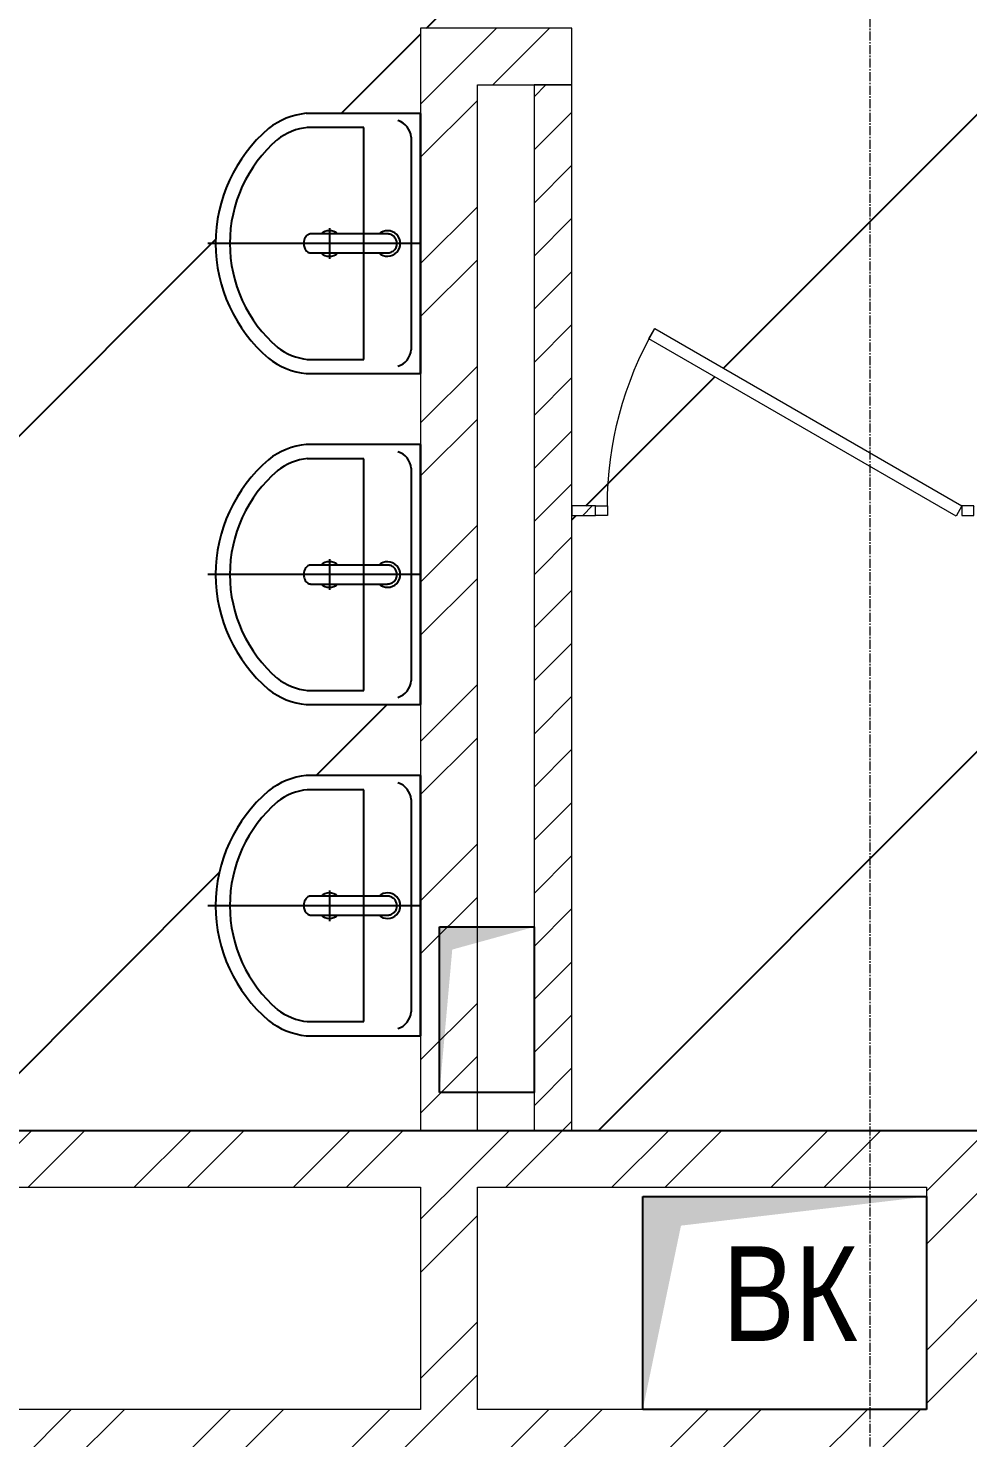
# Model space of a CAD drawing. Header units: millimetres. Extents: x 538266 to 1167394, y 114608 to 637157.
# Drawn here: x 845458 to 847445, y 177883 to 180863 of the extents above; entities that cross this region are included whole.
import ezdxf
from ezdxf.enums import TextEntityAlignment as Align

# ---------------------------------------------------------------- set-up
doc = ezdxf.new("R2010")
doc.units = ezdxf.units.MM
doc.linetypes.add('CENTER2', pattern=[28.575, 19.05, -3.175, 3.175, -3.175])
doc.layers.get('Defpoints').update_dxf_attribs({"color": 140})
for name, color, linetype, lineweight in [('АР_Стены ГКЛ', 1, 'Continuous', 15), ('АР_Стены кирпич', 32, 'Continuous', 20), ('АР_Стены ПЕНОблок', 52, 'Continuous', 20), ('АР_Штриховка', 8, 'Continuous', 0), ('ВК_Шахты', 5, 'Continuous', 9), ('Двери кабины', 252, 'Continuous', 0)]:
    doc.layers.add(name, color=color, linetype=linetype, lineweight=lineweight)
doc.layers.add('РД_Оси_100', color=7, linetype='Continuous', lineweight=0, true_color=0x525252)
doc.layers.add('ФВ-5', color=7, linetype='Continuous')
doc.styles.add('style1', font='ARIALN.TTF')
pattern_1 = [(45, (602274.53, 0), (-168.3798, 168.3798), []), (45, (602386.78, 0), (-168.3798, 168.3798), [])]

# ---------------------------------------------------------------- blocks, each defined once
blk = doc.blocks.new('2_этаж')
at = {"layer": 'АР_Штриховка', "linetype": 'Continuous', "lineweight": 0, "true_color": 0x000000}
h = blk.add_hatch(dxfattribs=at)
h.set_pattern_fill('ANSI32', color=18, scale=25, style=0)
h.set_pattern_definition([(45, (602274.53, 0), (-168.3798, 168.3798), []), (45, (602386.78, 0), (-168.3798, 168.3798), [])])
h.paths.add_polyline_path([(689923.6, 177943.2), (690003.6, 177913.2), (690043.6, 177943.2), (690043.6, 178413.2), (689983.6, 178473.2), (689923.6, 178413.2)], flags=0)
h.paths.add_polyline_path([(689923.6, 178533.2), (689983.6, 178473.2), (690043.6, 178533.2), (690043.6, 180743.2), (689923.6, 180863.2)], flags=0)
h = blk.add_hatch(dxfattribs=at)
h.set_pattern_fill('ANSI32', color=18, scale=25, style=0)
h.set_pattern_definition(pattern_1)
h.paths.add_polyline_path([(689923.6, 180863.2), (690043.6, 180743.2), (690243.6, 180743.2), (690243.6, 180863.2)], flags=0)
at = {"layer": 'АР_Штриховка', "linetype": 'Continuous', "lineweight": 0, "ltscale": 0.5, "true_color": 0x000000}
h = blk.add_hatch(dxfattribs=at)
h.set_pattern_fill('ANSI31', color=18, scale=25, style=0)
h.set_pattern_definition([(45, (602274.53, -3e-11), (-56.1266, 56.1266), [])])
h.paths.add_polyline_path([(690163.6, 178533.2), (690243.6, 178533.2), (690243.6, 179833.2), (690163.6, 179833.2)], flags=0)
h.paths.add_polyline_path([(690163.6, 179833.2), (690243.6, 179833.2), (690243.6, 180743.2), (690163.6, 180743.2)], flags=0)
at = {"layer": 'АР_Штриховка', "linetype": 'Continuous', "lineweight": 0, "true_color": 0x000000}
h = blk.add_hatch(dxfattribs=at)
h.set_pattern_fill('ANSI31', color=18, scale=15, angle=-360, style=0)
h.set_pattern_definition([(45, (602274.53, -3e-11), (-33.67596, 33.67596), [])])
h.paths.add_polyline_path([(690293.6, 179833.2), (690293.6, 179853.2), (690243.6, 179853.2), (690243.6, 179833.2)], flags=0)
h.paths.add_polyline_path([(691093.6, 179853.2), (691093.6, 179833.2), (691113.6, 179833.2), (691126.9, 179838.2), (691133.6, 179853.2)], flags=0)
h.paths.add_polyline_path([(691133.6, 179853.2), (691126.9, 179838.2), (691133.6, 179833.2), (691183.6, 179833.2), (691183.6, 179853.2)], flags=0)
h.paths.add_polyline_path([(691983.6, 179853.2), (692003.6, 179833.2), (692053.6, 179833.2), (692053.6, 179853.2)], flags=0)
h.paths.add_polyline_path([(692853.6, 179853.2), (692853.6, 179833.2), (692879.5, 179833.2), (692879.5, 179853.2)], flags=0)
h = blk.add_hatch(dxfattribs=at)
h.set_pattern_fill('ANSI32', color=18, scale=25, style=0)
h.set_pattern_definition(pattern_1)
h.paths.add_polyline_path([(688363.6, 178533.2), (688333.6, 178453.2), (688363.6, 178413.2), (689923.6, 178413.2), (689983.6, 178473.2), (689923.6, 178533.2)], flags=0)
h.paths.add_polyline_path([(690043.6, 178533.2), (689983.6, 178473.2), (690043.6, 178413.2), (690993.5, 178413.2), (691073.5, 178443.2), (691113.5, 178533.2)], flags=0)
h.paths.add_polyline_path([(691113.5, 178533.2), (691073.5, 178443.2), (691113.5, 178413.2), (692873.6, 178413.2), (692873.6, 178533.2)], flags=0)
h = blk.add_hatch(dxfattribs=at)
h.set_pattern_fill('ANSI32', color=18, scale=25, style=0)
h.set_pattern_definition([(45, (602274.53, -3e-11), (-168.3798, 168.3798), []), (45, (602386.78, -3e-11), (-168.3798, 168.3798), [])])
h.paths.add_polyline_path([(690993.5, 177943.2), (691073.5, 177913.2), (691113.5, 177943.2), (691113.5, 178413.2), (691073.5, 178443.2), (690993.5, 178413.2)], flags=0)
h = blk.add_hatch(dxfattribs=at)
h.set_pattern_fill('ANSI32', color=18, scale=25, angle=360, style=0)
h.set_pattern_definition([(45, (602274.53, 0), (-168.3798, 168.3798), []), (45, (602386.78, 0), (-168.3798, 168.3798), [])])
h.paths.add_polyline_path([(692873.6, 177823.2), (692873.6, 177943.2), (691113.5, 177943.2), (691073.5, 177913.2), (691113.5, 177823.2)], flags=0)
h.paths.add_polyline_path([(691113.5, 177823.2), (691073.5, 177913.2), (690993.5, 177943.2), (690043.6, 177943.2), (690003.6, 177913.2), (690043.6, 177823.2)], flags=0)
h.paths.add_polyline_path([(690043.6, 177823.2), (690003.6, 177913.2), (689923.6, 177943.2), (689093.6, 177943.2), (689053.6, 177853.2), (689093.6, 177823.2)], flags=0)
h.paths.add_polyline_path([(688973.6, 177823.2), (689053.6, 177853.2), (689093.6, 177943.2), (688363.6, 177943.2), (688283.6, 177913.2), (688243.6, 177823.2)], flags=0)
h.paths.add_polyline_path([(688243.6, 177823.2), (688283.6, 177913.2), (688243.6, 177943.2), (687643.6, 177943.2), (687563.6, 177913.2), (687523.6, 177823.2)], flags=0)
h.paths.add_polyline_path([(687523.6, 177823.2), (687563.6, 177913.2), (687523.6, 177943.2), (685273.6, 177943.2), (685273.6, 177823.2)], flags=0)
at = {"color": 18, "true_color": 0x000000}
for p, q in [((689923.6, 180683.2), (689681.8, 180683.2)), ((689923.6, 180683.2), (689681.8, 180683.2)), ((689923.6, 180683.2), (689923.6, 180133.2)), ((689923.6, 180133.2), (689923.6, 180683.2)), ((689923.6, 180683.2), (689923.6, 180133.2)), ((689923.6, 180133.2), (689923.6, 180683.2)), ((689803.6, 180653.2), (689683.4, 180653.2)), ((689803.6, 180653.2), (689683.4, 180653.2)), ((689803.6, 180163.2), (689803.6, 180653.2)), ((689803.6, 180163.2), (689803.6, 180653.2)), ((689903.6, 180632.9), (689903.6, 180183.6)), ((689903.6, 180632.9), (689903.6, 180183.6)), ((689683.4, 180163.2), (689803.6, 180163.2)), ((689683.4, 180163.2), (689803.6, 180163.2)), ((689681.8, 180133.2), (689923.6, 180133.2)), ((689681.8, 180133.2), (689923.6, 180133.2)), ((689923.6, 179983.2), (689681.8, 179983.2)), ((689923.6, 179983.2), (689681.8, 179983.2)), ((689923.6, 179983.2), (689923.6, 179433.2)), ((689923.6, 179433.2), (689923.6, 179983.2)), ((689923.6, 179983.2), (689923.6, 179433.2)), ((689923.6, 179433.2), (689923.6, 179983.2)), ((689803.6, 179953.2), (689683.4, 179953.2)), ((689803.6, 179953.2), (689683.4, 179953.2)), ((689803.6, 179463.2), (689803.6, 179953.2)), ((689803.6, 179463.2), (689803.6, 179953.2)), ((689903.6, 179932.9), (689903.6, 179483.6)), ((689903.6, 179932.9), (689903.6, 179483.6)), ((689683.4, 179463.2), (689803.6, 179463.2)), ((689683.4, 179463.2), (689803.6, 179463.2)), ((689681.8, 179433.2), (689923.6, 179433.2)), ((689681.8, 179433.2), (689923.6, 179433.2)), ((689923.6, 179283.2), (689681.8, 179283.2)), ((689923.6, 179283.2), (689681.8, 179283.2)), ((689923.6, 179283.2), (689923.6, 178733.2)), ((689923.6, 178733.2), (689923.6, 179283.2)), ((689923.6, 179283.2), (689923.6, 178733.2)), ((689923.6, 178733.2), (689923.6, 179283.2)), ((689803.6, 179253.2), (689683.4, 179253.2)), ((689803.6, 179253.2), (689683.4, 179253.2)), ((689803.6, 178763.2), (689803.6, 179253.2)), ((689803.6, 178763.2), (689803.6, 179253.2)), ((689903.6, 179232.9), (689903.6, 178783.6)), ((689903.6, 179232.9), (689903.6, 178783.6)), ((689683.4, 178763.2), (689803.6, 178763.2)), ((689683.4, 178763.2), (689803.6, 178763.2)), ((689681.8, 178733.2), (689923.6, 178733.2)), ((689681.8, 178733.2), (689923.6, 178733.2))]:
    blk.add_line(p, q, dxfattribs=at)
at = {"color": 18, "linetype": 'Continuous', "true_color": 0x000000}
for p, q in [((689963.6, 178613.2), (689963.6, 178963.2)), ((689963.6, 178963.2), (690163.6, 178963.2)), ((689963.6, 178613.2), (689963.6, 178963.2)), ((689963.6, 178963.2), (690163.6, 178963.2)), ((690163.6, 178963.2), (690163.6, 178613.2)), ((690163.6, 178963.2), (690163.6, 178613.2)), ((690163.6, 178613.2), (689963.6, 178613.2)), ((690163.6, 178613.2), (689963.6, 178613.2)), ((690393.5, 177943.2), (690393.5, 178393.2)), ((690393.5, 178393.2), (690993.5, 178393.2)), ((690393.5, 177943.2), (690393.5, 178393.2)), ((690393.5, 178393.2), (690993.5, 178393.2)), ((690993.5, 178393.2), (690993.5, 177943.2)), ((690993.5, 178393.2), (690993.5, 177943.2)), ((690993.5, 177943.2), (690393.5, 177943.2)), ((690993.5, 177943.2), (690393.5, 177943.2))]:
    blk.add_line(p, q, dxfattribs=at)
at = {"color": 18, "true_color": 0x000000}
for centre, radius, start, end in [((689696.9, 180530.4), 153.6, 95.6219, 128.2668), ((689696.9, 180530.4), 153.6, 95.6219, 128.2668), ((689809.8, 180408.2), 319.7, 130.5997, 229.4003), ((689809.8, 180408.2), 319.7, 130.5997, 229.4003), ((689696.9, 180530.4), 123.6, 95.6219, 128.2668), ((689696.9, 180530.4), 123.6, 95.6219, 128.2668), ((689864, 180629.9), 39.7, 4.3521, 73.119), ((689864, 180629.9), 39.7, 4.3521, 73.119), ((689809.8, 180408.2), 289.7, 130.7241, 229.2759), ((689809.8, 180408.2), 289.7, 130.7241, 229.2759), ((689730.6, 180408.2), 27, 47.7946, 132.2054), ((689730.6, 180408.2), 27, 47.7946, 132.2054), ((689853.6, 180408.2), 27, 227.7946, 132.2054), ((689853.6, 180408.2), 27, 227.7946, 132.2054), ((689730.6, 180408.2), 27, 227.7946, 312.2054), ((689730.6, 180408.2), 27, 227.7946, 312.2054), ((689696.9, 180286.1), 123.6, 231.7332, 264.3781), ((689696.9, 180286.1), 123.6, 231.7332, 264.3781), ((689864, 180186.6), 39.7, 286.881, 355.6479), ((689864, 180186.6), 39.7, 286.881, 355.6479), ((689696.9, 180286.1), 153.6, 231.7332, 264.3781), ((689696.9, 180286.1), 153.6, 231.7332, 264.3781), ((689696.9, 179830.4), 153.6, 95.6219, 128.2668), ((689696.9, 179830.4), 153.6, 95.6219, 128.2668), ((689864, 179929.9), 39.7, 4.3521, 73.119), ((689864, 179929.9), 39.7, 4.3521, 73.119), ((689809.8, 179708.2), 319.7, 130.5997, 229.4003), ((689809.8, 179708.2), 319.7, 130.5997, 229.4003), ((689696.9, 179830.4), 123.6, 95.6219, 128.2668), ((689696.9, 179830.4), 123.6, 95.6219, 128.2668), ((689809.8, 179708.2), 289.7, 130.7241, 229.2759), ((689809.8, 179708.2), 289.7, 130.7241, 229.2759), ((689730.6, 179708.2), 27, 47.7946, 132.2054), ((689730.6, 179708.2), 27, 47.7946, 132.2054), ((689853.6, 179708.2), 27, 227.7946, 132.2054), ((689853.6, 179708.2), 27, 227.7946, 132.2054), ((689730.6, 179708.2), 27, 227.7946, 312.2054), ((689730.6, 179708.2), 27, 227.7946, 312.2054), ((689696.9, 179586.1), 123.6, 231.7332, 264.3781), ((689696.9, 179586.1), 123.6, 231.7332, 264.3781), ((689696.9, 179586.1), 153.6, 231.7332, 264.3781), ((689696.9, 179586.1), 153.6, 231.7332, 264.3781), ((689864, 179486.6), 39.7, 286.881, 355.6479), ((689864, 179486.6), 39.7, 286.881, 355.6479), ((689696.9, 179130.4), 153.6, 95.6219, 128.2668), ((689696.9, 179130.4), 153.6, 95.6219, 128.2668), ((689809.8, 179008.2), 319.7, 130.5997, 229.4003), ((689809.8, 179008.2), 319.7, 130.5997, 229.4003), ((689696.9, 179130.4), 123.6, 95.6219, 128.2668), ((689696.9, 179130.4), 123.6, 95.6219, 128.2668), ((689864, 179229.9), 39.7, 4.3521, 73.119), ((689864, 179229.9), 39.7, 4.3521, 73.119), ((689809.8, 179008.2), 289.7, 130.7241, 229.2759), ((689809.8, 179008.2), 289.7, 130.7241, 229.2759), ((689730.6, 179008.2), 27, 47.7946, 132.2054), ((689730.6, 179008.2), 27, 47.7946, 132.2054), ((689853.6, 179008.2), 27, 227.7946, 132.2054), ((689853.6, 179008.2), 27, 227.7946, 132.2054), ((689730.6, 179008.2), 27, 227.7946, 312.2054), ((689730.6, 179008.2), 27, 227.7946, 312.2054), ((689696.9, 178886.1), 123.6, 231.7332, 264.3781), ((689696.9, 178886.1), 123.6, 231.7332, 264.3781), ((689864, 178786.6), 39.7, 286.881, 355.6479), ((689864, 178786.6), 39.7, 286.881, 355.6479), ((689696.9, 178886.1), 153.6, 231.7332, 264.3781), ((689696.9, 178886.1), 153.6, 231.7332, 264.3781)]:
    blk.add_arc(centre, radius, start, end, dxfattribs=at)
for points in [[(689691.3, 180388.2), (689690.5, 180388.2), (689689.6, 180388.3), (689688, 180388.7), (689687.1, 180389), (689685.5, 180389.7), (689684.8, 180390.1), (689682.9, 180391.5), (689681.8, 180392.5), (689680, 180394.8), (689679.2, 180396.1), (689677.9, 180398.8), (689677.4, 180400.2), (689676.7, 180403.1), (689676.5, 180404.5), (689676.3, 180406.7), (689676.3, 180407.4), (689676.3, 180408.9), (689676.3, 180409.6), (689676.4, 180411), (689676.5, 180411.7), (689676.9, 180414.2), (689677.3, 180415.9), (689678.6, 180419.3), (689679.5, 180420.9), (689681.4, 180423.5), (689682.4, 180424.6), (689684.6, 180426.3), (689685.9, 180427), (689688.2, 180427.9), (689689.2, 180428.1), (689690.4, 180428.2), (689690.6, 180428.2), (689690.8, 180428.2), (689690.8, 180428.2), (689691, 180428.2), (689691.1, 180428.2), (689691.2, 180428.2), (689691.2, 180428.2), (689691.3, 180428.2), (689691.3, 180428.2), (689691.3, 180428.2), (689691.4, 180428.2), (689691.4, 180428.2), (689691.5, 180428.2), (689691.6, 180428.2), (689691.7, 180428.2), (689691.9, 180428.2), (689692.1, 180428.2), (689692.6, 180428.2), (689693, 180428.2), (689694.1, 180428.2), (689694.8, 180428.2), (689696.9, 180428.2), (689698.4, 180428.2), (689702.7, 180428.2), (689705.7, 180428.2), (689714.8, 180428.2), (689721.2, 180428.2), (689740.9, 180428.2), (689755.1, 180428.2), (689773.3, 180428.2), (689776.5, 180428.2), (689786.3, 180428.2), (689792.9, 180428.2), (689813.4, 180428.2), (689827.7, 180428.2), (689845.8, 180428.2), (689848.8, 180428.2), (689852.1, 180428.2), (689852.3, 180428.2), (689852.7, 180428.2), (689852.8, 180428.2), (689853, 180428.2), (689853.1, 180428.2), (689853.3, 180428.2), (689853.4, 180428.2), (689853.5, 180428.2), (689853.5, 180428.2), (689853.5, 180428.2), (689853.6, 180428.2), (689853.6, 180428.2), (689853.6, 180428.2), (689853.6, 180428.2), (689853.6, 180428.2), (689853.6, 180428.2), (689853.6, 180428.2), (689853.7, 180428.2), (689853.7, 180428.2), (689853.8, 180428.2), (689853.9, 180428.2), (689854.1, 180428.2), (689854.2, 180428.2), (689854.7, 180428.2), (689854.9, 180428.2), (689855.8, 180428.1), (689856.3, 180428.1), (689858.1, 180427.8), (689859.2, 180427.5), (689861.5, 180426.6), (689862.6, 180426.1), (689864.8, 180424.8), (689865.9, 180424.1), (689867.8, 180422.4), (689868.6, 180421.4), (689870.2, 180419.4), (689870.9, 180418.4), (689872, 180416.1), (689872.4, 180415), (689873.1, 180412.7), (689873.3, 180411.5), (689873.5, 180409.8), (689873.6, 180409.2), (689873.6, 180408.2), (689873.6, 180407.8), (689873.5, 180407.1), (689873.5, 180406.7), (689873.4, 180405.6), (689873.3, 180404.8), (689872.8, 180402.5), (689872.3, 180401.1), (689870.9, 180398.2), (689870.1, 180396.8), (689868, 180394.3), (689866.8, 180393.2), (689864.2, 180391.2), (689862.8, 180390.4), (689859.9, 180389.2), (689858.4, 180388.8), (689856.7, 180388.5), (689856.5, 180388.5), (689855.7, 180388.4), (689855.3, 180388.3), (689854.7, 180388.3), (689854.6, 180388.3), (689854.2, 180388.3), (689854, 180388.3), (689853.7, 180388.2), (689853.6, 180388.2), (689853.6, 180388.2), (689853.6, 180388.2), (689853.5, 180388.2), (689853.5, 180388.2), (689853.5, 180388.2), (689853.5, 180388.2), (689853.4, 180388.2), (689853.4, 180388.2), (689853.3, 180388.2), (689853.2, 180388.2), (689852.9, 180388.2), (689852.7, 180388.2), (689852.2, 180388.2), (689851.9, 180388.2), (689850.9, 180388.2), (689850.2, 180388.2), (689848.2, 180388.2), (689846.8, 180388.2), (689842.8, 180388.2), (689840.2, 180388.2), (689832.3, 180388.2), (689827.1, 180388.2), (689811.9, 180388.2), (689802.1, 180388.2), (689773.6, 180388.2), (689756, 180388.2), (689722, 180388.2), (689705.8, 180388.2), (689691.3, 180388.2)], [(689691.3, 180388.2), (689690.5, 180388.2), (689689.6, 180388.3), (689688, 180388.7), (689687.1, 180389), (689685.5, 180389.7), (689684.8, 180390.1), (689682.9, 180391.5), (689681.8, 180392.5), (689680, 180394.8), (689679.2, 180396.1), (689677.9, 180398.8), (689677.4, 180400.2), (689676.7, 180403.1), (689676.5, 180404.5), (689676.3, 180406.7), (689676.3, 180407.4), (689676.3, 180408.9), (689676.3, 180409.6), (689676.4, 180411), (689676.5, 180411.7), (689676.9, 180414.2), (689677.3, 180415.9), (689678.6, 180419.3), (689679.5, 180420.9), (689681.4, 180423.5), (689682.4, 180424.6), (689684.6, 180426.3), (689685.9, 180427), (689688.2, 180427.9), (689689.2, 180428.1), (689690.4, 180428.2), (689690.6, 180428.2), (689690.8, 180428.2), (689690.8, 180428.2), (689691, 180428.2), (689691.1, 180428.2), (689691.2, 180428.2), (689691.2, 180428.2), (689691.3, 180428.2), (689691.3, 180428.2), (689691.3, 180428.2), (689691.4, 180428.2), (689691.4, 180428.2), (689691.5, 180428.2), (689691.6, 180428.2), (689691.7, 180428.2), (689691.9, 180428.2), (689692.1, 180428.2), (689692.6, 180428.2), (689693, 180428.2), (689694.1, 180428.2), (689694.8, 180428.2), (689696.9, 180428.2), (689698.4, 180428.2), (689702.7, 180428.2), (689705.7, 180428.2), (689714.8, 180428.2), (689721.2, 180428.2), (689740.9, 180428.2), (689755.1, 180428.2), (689773.3, 180428.2), (689776.5, 180428.2), (689786.3, 180428.2), (689792.9, 180428.2), (689813.4, 180428.2), (689827.7, 180428.2), (689845.8, 180428.2), (689848.8, 180428.2), (689852.1, 180428.2), (689852.3, 180428.2), (689852.7, 180428.2), (689852.8, 180428.2), (689853, 180428.2), (689853.1, 180428.2), (689853.3, 180428.2), (689853.4, 180428.2), (689853.5, 180428.2), (689853.5, 180428.2), (689853.5, 180428.2), (689853.6, 180428.2), (689853.6, 180428.2), (689853.6, 180428.2), (689853.6, 180428.2), (689853.6, 180428.2), (689853.6, 180428.2), (689853.6, 180428.2), (689853.7, 180428.2), (689853.7, 180428.2), (689853.8, 180428.2), (689853.9, 180428.2), (689854.1, 180428.2), (689854.2, 180428.2), (689854.7, 180428.2), (689854.9, 180428.2), (689855.8, 180428.1), (689856.3, 180428.1), (689858.1, 180427.8), (689859.2, 180427.5), (689861.5, 180426.6), (689862.6, 180426.1), (689864.8, 180424.8), (689865.9, 180424.1), (689867.8, 180422.4), (689868.6, 180421.4), (689870.2, 180419.4), (689870.9, 180418.4), (689872, 180416.1), (689872.4, 180415), (689873.1, 180412.7), (689873.3, 180411.5), (689873.5, 180409.8), (689873.6, 180409.2), (689873.6, 180408.2), (689873.6, 180407.8), (689873.5, 180407.1), (689873.5, 180406.7), (689873.4, 180405.6), (689873.3, 180404.8), (689872.8, 180402.5), (689872.3, 180401.1), (689870.9, 180398.2), (689870.1, 180396.8), (689868, 180394.3), (689866.8, 180393.2), (689864.2, 180391.2), (689862.8, 180390.4), (689859.9, 180389.2), (689858.4, 180388.8), (689856.7, 180388.5), (689856.5, 180388.5), (689855.7, 180388.4), (689855.3, 180388.3), (689854.7, 180388.3), (689854.6, 180388.3), (689854.2, 180388.3), (689854, 180388.3), (689853.7, 180388.2), (689853.6, 180388.2), (689853.6, 180388.2), (689853.6, 180388.2), (689853.5, 180388.2), (689853.5, 180388.2), (689853.5, 180388.2), (689853.5, 180388.2), (689853.4, 180388.2), (689853.4, 180388.2), (689853.3, 180388.2), (689853.2, 180388.2), (689852.9, 180388.2), (689852.7, 180388.2), (689852.2, 180388.2), (689851.9, 180388.2), (689850.9, 180388.2), (689850.2, 180388.2), (689848.2, 180388.2), (689846.8, 180388.2), (689842.8, 180388.2), (689840.2, 180388.2), (689832.3, 180388.2), (689827.1, 180388.2), (689811.9, 180388.2), (689802.1, 180388.2), (689773.6, 180388.2), (689756, 180388.2), (689722, 180388.2), (689705.8, 180388.2), (689691.3, 180388.2)], [(689691.3, 179688.2), (689690.5, 179688.2), (689689.6, 179688.3), (689688, 179688.7), (689687.1, 179689), (689685.5, 179689.7), (689684.8, 179690.1), (689682.9, 179691.5), (689681.8, 179692.5), (689680, 179694.8), (689679.2, 179696.1), (689677.9, 179698.8), (689677.4, 179700.2), (689676.7, 179703.1), (689676.5, 179704.5), (689676.3, 179706.7), (689676.3, 179707.4), (689676.3, 179708.9), (689676.3, 179709.6), (689676.4, 179711), (689676.5, 179711.7), (689676.9, 179714.2), (689677.3, 179715.9), (689678.6, 179719.3), (689679.5, 179720.9), (689681.4, 179723.5), (689682.4, 179724.6), (689684.6, 179726.3), (689685.9, 179727), (689688.2, 179727.9), (689689.2, 179728.1), (689690.4, 179728.2), (689690.6, 179728.2), (689690.8, 179728.2), (689690.8, 179728.2), (689691, 179728.2), (689691.1, 179728.2), (689691.2, 179728.2), (689691.2, 179728.2), (689691.3, 179728.2), (689691.3, 179728.2), (689691.3, 179728.2), (689691.4, 179728.2), (689691.4, 179728.2), (689691.5, 179728.2), (689691.6, 179728.2), (689691.7, 179728.2), (689691.9, 179728.2), (689692.1, 179728.2), (689692.6, 179728.2), (689693, 179728.2), (689694.1, 179728.2), (689694.8, 179728.2), (689696.9, 179728.2), (689698.4, 179728.2), (689702.7, 179728.2), (689705.7, 179728.2), (689714.8, 179728.2), (689721.2, 179728.2), (689740.9, 179728.2), (689755.1, 179728.2), (689773.4, 179728.2), (689776.5, 179728.2), (689786.3, 179728.2), (689792.9, 179728.2), (689813.4, 179728.2), (689827.7, 179728.2), (689845.8, 179728.2), (689848.8, 179728.2), (689852.1, 179728.2), (689852.3, 179728.2), (689852.7, 179728.2), (689852.8, 179728.2), (689853, 179728.2), (689853.1, 179728.2), (689853.3, 179728.2), (689853.4, 179728.2), (689853.5, 179728.2), (689853.5, 179728.2), (689853.5, 179728.2), (689853.6, 179728.2), (689853.6, 179728.2), (689853.6, 179728.2), (689853.6, 179728.2), (689853.6, 179728.2), (689853.6, 179728.2), (689853.6, 179728.2), (689853.7, 179728.2), (689853.7, 179728.2), (689853.8, 179728.2), (689853.9, 179728.2), (689854.1, 179728.2), (689854.2, 179728.2), (689854.7, 179728.2), (689854.9, 179728.2), (689855.8, 179728.1), (689856.4, 179728.1), (689858.1, 179727.8), (689859.2, 179727.5), (689861.5, 179726.6), (689862.7, 179726.1), (689864.8, 179724.8), (689865.9, 179724.1), (689867.8, 179722.4), (689868.7, 179721.4), (689870.2, 179719.4), (689870.9, 179718.4), (689872, 179716.1), (689872.4, 179715), (689873.1, 179712.7), (689873.3, 179711.5), (689873.5, 179709.8), (689873.6, 179709.2), (689873.6, 179708.2), (689873.6, 179707.8), (689873.5, 179707.1), (689873.5, 179706.7), (689873.4, 179705.6), (689873.3, 179704.8), (689872.8, 179702.5), (689872.3, 179701.1), (689870.9, 179698.2), (689870.1, 179696.8), (689868, 179694.3), (689866.8, 179693.2), (689864.2, 179691.2), (689862.8, 179690.4), (689859.9, 179689.2), (689858.4, 179688.8), (689856.7, 179688.5), (689856.5, 179688.5), (689855.7, 179688.4), (689855.3, 179688.3), (689854.7, 179688.3), (689854.6, 179688.3), (689854.2, 179688.3), (689854, 179688.3), (689853.7, 179688.2), (689853.7, 179688.2), (689853.6, 179688.2), (689853.6, 179688.2), (689853.6, 179688.2), (689853.5, 179688.2), (689853.5, 179688.2), (689853.5, 179688.2), (689853.4, 179688.2), (689853.4, 179688.2), (689853.3, 179688.2), (689853.2, 179688.2), (689852.9, 179688.2), (689852.7, 179688.2), (689852.2, 179688.2), (689851.9, 179688.2), (689850.9, 179688.2), (689850.2, 179688.2), (689848.2, 179688.2), (689846.9, 179688.2), (689842.8, 179688.2), (689840.2, 179688.2), (689832.3, 179688.2), (689827.1, 179688.2), (689811.9, 179688.2), (689802.1, 179688.2), (689773.6, 179688.2), (689756.1, 179688.2), (689722, 179688.2), (689705.8, 179688.2), (689691.3, 179688.2)], [(689691.3, 179688.2), (689690.5, 179688.2), (689689.6, 179688.3), (689688, 179688.7), (689687.1, 179689), (689685.5, 179689.7), (689684.8, 179690.1), (689682.9, 179691.5), (689681.8, 179692.5), (689680, 179694.8), (689679.2, 179696.1), (689677.9, 179698.8), (689677.4, 179700.2), (689676.7, 179703.1), (689676.5, 179704.5), (689676.3, 179706.7), (689676.3, 179707.4), (689676.3, 179708.9), (689676.3, 179709.6), (689676.4, 179711), (689676.5, 179711.7), (689676.9, 179714.2), (689677.3, 179715.9), (689678.6, 179719.3), (689679.5, 179720.9), (689681.4, 179723.5), (689682.4, 179724.6), (689684.6, 179726.3), (689685.9, 179727), (689688.2, 179727.9), (689689.2, 179728.1), (689690.4, 179728.2), (689690.6, 179728.2), (689690.8, 179728.2), (689690.8, 179728.2), (689691, 179728.2), (689691.1, 179728.2), (689691.2, 179728.2), (689691.2, 179728.2), (689691.3, 179728.2), (689691.3, 179728.2), (689691.3, 179728.2), (689691.4, 179728.2), (689691.4, 179728.2), (689691.5, 179728.2), (689691.6, 179728.2), (689691.7, 179728.2), (689691.9, 179728.2), (689692.1, 179728.2), (689692.6, 179728.2), (689693, 179728.2), (689694.1, 179728.2), (689694.8, 179728.2), (689696.9, 179728.2), (689698.4, 179728.2), (689702.7, 179728.2), (689705.7, 179728.2), (689714.8, 179728.2), (689721.2, 179728.2), (689740.9, 179728.2), (689755.1, 179728.2), (689773.4, 179728.2), (689776.5, 179728.2), (689786.3, 179728.2), (689792.9, 179728.2), (689813.4, 179728.2), (689827.7, 179728.2), (689845.8, 179728.2), (689848.8, 179728.2), (689852.1, 179728.2), (689852.3, 179728.2), (689852.7, 179728.2), (689852.8, 179728.2), (689853, 179728.2), (689853.1, 179728.2), (689853.3, 179728.2), (689853.4, 179728.2), (689853.5, 179728.2), (689853.5, 179728.2), (689853.5, 179728.2), (689853.6, 179728.2), (689853.6, 179728.2), (689853.6, 179728.2), (689853.6, 179728.2), (689853.6, 179728.2), (689853.6, 179728.2), (689853.6, 179728.2), (689853.7, 179728.2), (689853.7, 179728.2), (689853.8, 179728.2), (689853.9, 179728.2), (689854.1, 179728.2), (689854.2, 179728.2), (689854.7, 179728.2), (689854.9, 179728.2), (689855.8, 179728.1), (689856.4, 179728.1), (689858.1, 179727.8), (689859.2, 179727.5), (689861.5, 179726.6), (689862.7, 179726.1), (689864.8, 179724.8), (689865.9, 179724.1), (689867.8, 179722.4), (689868.7, 179721.4), (689870.2, 179719.4), (689870.9, 179718.4), (689872, 179716.1), (689872.4, 179715), (689873.1, 179712.7), (689873.3, 179711.5), (689873.5, 179709.8), (689873.6, 179709.2), (689873.6, 179708.2), (689873.6, 179707.8), (689873.5, 179707.1), (689873.5, 179706.7), (689873.4, 179705.6), (689873.3, 179704.8), (689872.8, 179702.5), (689872.3, 179701.1), (689870.9, 179698.2), (689870.1, 179696.8), (689868, 179694.3), (689866.8, 179693.2), (689864.2, 179691.2), (689862.8, 179690.4), (689859.9, 179689.2), (689858.4, 179688.8), (689856.7, 179688.5), (689856.5, 179688.5), (689855.7, 179688.4), (689855.3, 179688.3), (689854.7, 179688.3), (689854.6, 179688.3), (689854.2, 179688.3), (689854, 179688.3), (689853.7, 179688.2), (689853.7, 179688.2), (689853.6, 179688.2), (689853.6, 179688.2), (689853.6, 179688.2), (689853.5, 179688.2), (689853.5, 179688.2), (689853.5, 179688.2), (689853.4, 179688.2), (689853.4, 179688.2), (689853.3, 179688.2), (689853.2, 179688.2), (689852.9, 179688.2), (689852.7, 179688.2), (689852.2, 179688.2), (689851.9, 179688.2), (689850.9, 179688.2), (689850.2, 179688.2), (689848.2, 179688.2), (689846.9, 179688.2), (689842.8, 179688.2), (689840.2, 179688.2), (689832.3, 179688.2), (689827.1, 179688.2), (689811.9, 179688.2), (689802.1, 179688.2), (689773.6, 179688.2), (689756.1, 179688.2), (689722, 179688.2), (689705.8, 179688.2), (689691.3, 179688.2)], [(689691.3, 178988.2), (689690.5, 178988.2), (689689.6, 178988.3), (689688, 178988.7), (689687.1, 178989), (689685.5, 178989.7), (689684.8, 178990.1), (689682.9, 178991.5), (689681.8, 178992.5), (689680, 178994.8), (689679.2, 178996.1), (689677.9, 178998.8), (689677.4, 179000.2), (689676.7, 179003.1), (689676.5, 179004.5), (689676.3, 179006.7), (689676.3, 179007.4), (689676.3, 179008.9), (689676.3, 179009.6), (689676.4, 179011), (689676.5, 179011.7), (689676.9, 179014.2), (689677.3, 179015.9), (689678.6, 179019.3), (689679.5, 179020.9), (689681.4, 179023.5), (689682.4, 179024.6), (689684.6, 179026.3), (689685.9, 179027), (689688.2, 179027.9), (689689.2, 179028.1), (689690.4, 179028.2), (689690.6, 179028.2), (689690.8, 179028.2), (689690.8, 179028.2), (689691, 179028.2), (689691.1, 179028.2), (689691.2, 179028.2), (689691.2, 179028.2), (689691.3, 179028.2), (689691.3, 179028.2), (689691.3, 179028.2), (689691.4, 179028.2), (689691.4, 179028.2), (689691.5, 179028.2), (689691.6, 179028.2), (689691.7, 179028.2), (689691.9, 179028.2), (689692.1, 179028.2), (689692.6, 179028.2), (689693, 179028.2), (689694.1, 179028.2), (689694.8, 179028.2), (689696.9, 179028.2), (689698.4, 179028.2), (689702.7, 179028.2), (689705.7, 179028.2), (689714.8, 179028.2), (689721.2, 179028.2), (689740.9, 179028.2), (689755.1, 179028.2), (689773.4, 179028.2), (689776.5, 179028.2), (689786.3, 179028.2), (689792.9, 179028.2), (689813.4, 179028.2), (689827.7, 179028.2), (689845.8, 179028.2), (689848.8, 179028.2), (689852.1, 179028.2), (689852.3, 179028.2), (689852.7, 179028.2), (689852.8, 179028.2), (689853, 179028.2), (689853.1, 179028.2), (689853.3, 179028.2), (689853.4, 179028.2), (689853.5, 179028.2), (689853.5, 179028.2), (689853.5, 179028.2), (689853.6, 179028.2), (689853.6, 179028.2), (689853.6, 179028.2), (689853.6, 179028.2), (689853.6, 179028.2), (689853.6, 179028.2), (689853.6, 179028.2), (689853.7, 179028.2), (689853.7, 179028.2), (689853.8, 179028.2), (689853.9, 179028.2), (689854.1, 179028.2), (689854.2, 179028.2), (689854.7, 179028.2), (689854.9, 179028.2), (689855.8, 179028.1), (689856.4, 179028.1), (689858.1, 179027.8), (689859.2, 179027.5), (689861.5, 179026.6), (689862.7, 179026.1), (689864.8, 179024.8), (689865.9, 179024.1), (689867.8, 179022.4), (689868.7, 179021.4), (689870.2, 179019.4), (689870.9, 179018.4), (689872, 179016.1), (689872.4, 179015), (689873.1, 179012.7), (689873.3, 179011.5), (689873.5, 179009.8), (689873.6, 179009.2), (689873.6, 179008.2), (689873.6, 179007.8), (689873.5, 179007.1), (689873.5, 179006.7), (689873.4, 179005.6), (689873.3, 179004.8), (689872.8, 179002.5), (689872.3, 179001.1), (689870.9, 178998.2), (689870.1, 178996.8), (689868, 178994.3), (689866.8, 178993.2), (689864.2, 178991.2), (689862.8, 178990.4), (689859.9, 178989.2), (689858.4, 178988.8), (689856.7, 178988.5), (689856.5, 178988.5), (689855.7, 178988.4), (689855.3, 178988.3), (689854.7, 178988.3), (689854.6, 178988.3), (689854.2, 178988.3), (689854, 178988.3), (689853.7, 178988.2), (689853.7, 178988.2), (689853.6, 178988.2), (689853.6, 178988.2), (689853.6, 178988.2), (689853.5, 178988.2), (689853.5, 178988.2), (689853.5, 178988.2), (689853.4, 178988.2), (689853.4, 178988.2), (689853.3, 178988.2), (689853.2, 178988.2), (689852.9, 178988.2), (689852.7, 178988.2), (689852.2, 178988.2), (689851.9, 178988.2), (689850.9, 178988.2), (689850.2, 178988.2), (689848.2, 178988.2), (689846.9, 178988.2), (689842.8, 178988.2), (689840.2, 178988.2), (689832.3, 178988.2), (689827.1, 178988.2), (689811.9, 178988.2), (689802.1, 178988.2), (689773.6, 178988.2), (689756.1, 178988.2), (689722, 178988.2), (689705.8, 178988.2), (689691.3, 178988.2)], [(689691.3, 178988.2), (689690.5, 178988.2), (689689.6, 178988.3), (689688, 178988.7), (689687.1, 178989), (689685.5, 178989.7), (689684.8, 178990.1), (689682.9, 178991.5), (689681.8, 178992.5), (689680, 178994.8), (689679.2, 178996.1), (689677.9, 178998.8), (689677.4, 179000.2), (689676.7, 179003.1), (689676.5, 179004.5), (689676.3, 179006.7), (689676.3, 179007.4), (689676.3, 179008.9), (689676.3, 179009.6), (689676.4, 179011), (689676.5, 179011.7), (689676.9, 179014.2), (689677.3, 179015.9), (689678.6, 179019.3), (689679.5, 179020.9), (689681.4, 179023.5), (689682.4, 179024.6), (689684.6, 179026.3), (689685.9, 179027), (689688.2, 179027.9), (689689.2, 179028.1), (689690.4, 179028.2), (689690.6, 179028.2), (689690.8, 179028.2), (689690.8, 179028.2), (689691, 179028.2), (689691.1, 179028.2), (689691.2, 179028.2), (689691.2, 179028.2), (689691.3, 179028.2), (689691.3, 179028.2), (689691.3, 179028.2), (689691.4, 179028.2), (689691.4, 179028.2), (689691.5, 179028.2), (689691.6, 179028.2), (689691.7, 179028.2), (689691.9, 179028.2), (689692.1, 179028.2), (689692.6, 179028.2), (689693, 179028.2), (689694.1, 179028.2), (689694.8, 179028.2), (689696.9, 179028.2), (689698.4, 179028.2), (689702.7, 179028.2), (689705.7, 179028.2), (689714.8, 179028.2), (689721.2, 179028.2), (689740.9, 179028.2), (689755.1, 179028.2), (689773.4, 179028.2), (689776.5, 179028.2), (689786.3, 179028.2), (689792.9, 179028.2), (689813.4, 179028.2), (689827.7, 179028.2), (689845.8, 179028.2), (689848.8, 179028.2), (689852.1, 179028.2), (689852.3, 179028.2), (689852.7, 179028.2), (689852.8, 179028.2), (689853, 179028.2), (689853.1, 179028.2), (689853.3, 179028.2), (689853.4, 179028.2), (689853.5, 179028.2), (689853.5, 179028.2), (689853.5, 179028.2), (689853.6, 179028.2), (689853.6, 179028.2), (689853.6, 179028.2), (689853.6, 179028.2), (689853.6, 179028.2), (689853.6, 179028.2), (689853.6, 179028.2), (689853.7, 179028.2), (689853.7, 179028.2), (689853.8, 179028.2), (689853.9, 179028.2), (689854.1, 179028.2), (689854.2, 179028.2), (689854.7, 179028.2), (689854.9, 179028.2), (689855.8, 179028.1), (689856.4, 179028.1), (689858.1, 179027.8), (689859.2, 179027.5), (689861.5, 179026.6), (689862.7, 179026.1), (689864.8, 179024.8), (689865.9, 179024.1), (689867.8, 179022.4), (689868.7, 179021.4), (689870.2, 179019.4), (689870.9, 179018.4), (689872, 179016.1), (689872.4, 179015), (689873.1, 179012.7), (689873.3, 179011.5), (689873.5, 179009.8), (689873.6, 179009.2), (689873.6, 179008.2), (689873.6, 179007.8), (689873.5, 179007.1), (689873.5, 179006.7), (689873.4, 179005.6), (689873.3, 179004.8), (689872.8, 179002.5), (689872.3, 179001.1), (689870.9, 178998.2), (689870.1, 178996.8), (689868, 178994.3), (689866.8, 178993.2), (689864.2, 178991.2), (689862.8, 178990.4), (689859.9, 178989.2), (689858.4, 178988.8), (689856.7, 178988.5), (689856.5, 178988.5), (689855.7, 178988.4), (689855.3, 178988.3), (689854.7, 178988.3), (689854.6, 178988.3), (689854.2, 178988.3), (689854, 178988.3), (689853.7, 178988.2), (689853.7, 178988.2), (689853.6, 178988.2), (689853.6, 178988.2), (689853.6, 178988.2), (689853.5, 178988.2), (689853.5, 178988.2), (689853.5, 178988.2), (689853.4, 178988.2), (689853.4, 178988.2), (689853.3, 178988.2), (689853.2, 178988.2), (689852.9, 178988.2), (689852.7, 178988.2), (689852.2, 178988.2), (689851.9, 178988.2), (689850.9, 178988.2), (689850.2, 178988.2), (689848.2, 178988.2), (689846.9, 178988.2), (689842.8, 178988.2), (689840.2, 178988.2), (689832.3, 178988.2), (689827.1, 178988.2), (689811.9, 178988.2), (689802.1, 178988.2), (689773.6, 178988.2), (689756.1, 178988.2), (689722, 178988.2), (689705.8, 178988.2), (689691.3, 178988.2)]]:
    blk.add_open_spline(points, degree=3, knots=[0, 0, 0, 0, 0.153365, 0.153365, 0.30673, 0.30673, 0.460095, 0.460095, 0.703256, 0.703256, 0.946417, 0.946417, 1.189578, 1.189578, 1.432739, 1.432739, 1.565545, 1.565545, 1.691125, 1.691125, 1.816705, 1.816705, 2.111192, 2.111192, 2.405679, 2.405679, 2.645118, 2.645118, 2.884557, 2.884557, 3.077844, 3.077844, 3.107789, 3.107789, 3.118001, 3.118001, 3.138423, 3.138423, 3.141442, 3.141442, 3.141976, 3.141976, 3.142511, 3.142511, 3.143579, 3.143579, 3.145716, 3.145716, 3.14999, 3.14999, 3.158538, 3.158538, 3.175635, 3.175635, 3.209827, 3.209827, 3.278213, 3.278213, 3.414983, 3.414983, 3.688524, 3.688524, 3.745517, 3.745517, 3.859502, 3.859502, 4.087472, 4.087472, 4.133346, 4.133346, 4.136438, 4.136438, 4.138418, 4.138418, 4.140015, 4.140015, 4.140937, 4.140937, 4.141313, 4.141313, 4.141684, 4.141684, 4.142394, 4.142394, 4.143815, 4.143815, 4.146658, 4.146658, 4.152342, 4.152342, 4.163711, 4.163711, 4.186448, 4.186448, 4.231923, 4.231923, 4.322872, 4.322872, 4.504772, 4.504772, 4.686671, 4.686671, 4.86857, 4.86857, 5.05047, 5.05047, 5.232369, 5.232369, 5.414268, 5.414268, 5.596168, 5.596168, 5.695139, 5.695139, 5.756437, 5.756437, 5.817734, 5.817734, 5.940329, 5.940329, 6.172478, 6.172478, 6.404627, 6.404627, 6.636776, 6.636776, 6.868925, 6.868925, 7.101074, 7.101074, 7.139346, 7.139346, 7.215891, 7.215891, 7.233819, 7.233819, 7.269676, 7.269676, 7.283061, 7.283061, 7.283218, 7.283218, 7.283375, 7.283375, 7.28369, 7.28369, 7.28432, 7.28432, 7.285579, 7.285579, 7.288098, 7.288098, 7.293136, 7.293136, 7.303211, 7.303211, 7.323361, 7.323361, 7.363661, 7.363661, 7.444261, 7.444261, 7.605462, 7.605462, 7.927863, 7.927863, 8.283185, 8.283185, 8.283185, 8.283185], dxfattribs=at)
at = {"color": 18, "linetype": 'Continuous', "true_color": 0x000000}
for points in [[(689963.6, 178613.2), (689963.6, 178963.2), (689990.5, 178915.4), (690163.6, 178963.2)], [(689963.6, 178613.2), (689963.6, 178963.2), (689990.5, 178915.4), (690163.6, 178963.2)], [(690393.5, 177943.2), (690393.5, 178393.2), (690474.3, 178331.8), (690993.5, 178393.2)], [(690393.5, 177943.2), (690393.5, 178393.2), (690474.3, 178331.8), (690993.5, 178393.2)]]:
    blk.add_solid(points, dxfattribs=at)
at = {"layer": 'Defpoints', "color": 18, "true_color": 0x000000}
for p, q in [((689730.6, 180440.6), (689730.6, 180375.8)), ((689730.6, 180440.6), (689730.6, 180375.8)), ((689923.6, 180408.2), (689473.6, 180408.2)), ((689923.6, 180408.2), (689473.6, 180408.2)), ((689730.6, 179740.6), (689730.6, 179675.8)), ((689730.6, 179740.6), (689730.6, 179675.8)), ((689923.6, 179708.2), (689473.6, 179708.2)), ((689923.6, 179708.2), (689473.6, 179708.2)), ((689730.6, 179040.6), (689730.6, 178975.8)), ((689730.6, 179040.6), (689730.6, 178975.8)), ((689923.6, 179008.2), (689473.6, 179008.2)), ((689923.6, 179008.2), (689473.6, 179008.2))]:
    blk.add_line(p, q, dxfattribs=at)
at = {"layer": 'АР_Стены ГКЛ', "color": 18, "linetype": 'Continuous', "lineweight": 15, "true_color": 0x000000}
for p, q in [((690293.6, 179853.2), (690243.6, 179853.2)), ((690243.6, 179853.2), (690243.6, 179833.2)), ((690293.6, 179833.2), (690293.6, 179853.2)), ((690243.6, 179833.2), (690293.6, 179833.2))]:
    blk.add_line(p, q, dxfattribs=at)
at = {"layer": 'АР_Стены кирпич', "color": 18, "linetype": 'Continuous', "lineweight": 20, "true_color": 0x000000}
for p, q in [((689923.6, 180863.2), (689923.6, 178533.2)), ((690243.6, 180863.2), (689923.6, 180863.2)), ((690243.6, 180743.2), (690243.6, 180863.2)), ((690043.6, 178533.2), (690043.6, 180743.2)), ((690043.6, 180743.2), (690243.6, 180743.2)), ((689923.6, 178533.2), (688363.6, 178533.2)), ((691113.5, 178533.2), (690043.6, 178533.2)), ((688363.6, 178413.2), (689923.6, 178413.2)), ((689923.6, 178413.2), (689923.6, 177943.2)), ((690043.6, 178413.2), (690993.5, 178413.2)), ((690043.6, 177943.2), (690043.6, 178413.2)), ((690993.5, 178413.2), (690993.5, 177943.2)), ((689093.6, 177943.2), (688363.6, 177943.2)), ((689923.6, 177943.2), (689093.6, 177943.2)), ((690993.5, 177943.2), (690043.6, 177943.2))]:
    blk.add_line(p, q, dxfattribs=at)
at = {"layer": 'АР_Стены ПЕНОблок', "color": 18, "linetype": 'Continuous', "lineweight": 20, "true_color": 0x000000}
for p, q in [((690243.6, 180743.2), (690163.6, 180743.2)), ((690163.6, 180743.2), (690163.6, 179833.2)), ((690243.6, 179833.2), (690243.6, 180743.2)), ((690163.6, 179833.2), (690163.6, 178533.2)), ((690243.6, 178533.2), (690243.6, 179833.2)), ((690163.6, 178533.2), (690243.6, 178533.2))]:
    blk.add_line(p, q, dxfattribs=at)
at = {"layer": 'Двери кабины', "color": 18, "linetype": 'Continuous', "lineweight": 0, "true_color": 0x000000}
for points in [[(691068.6, 179853.2), (691056.1, 179831.6), (690406.6, 180206.6), (690419.1, 180228.2)], [(690318.6, 179833.2), (690293.6, 179833.2), (690293.6, 179853.2), (690318.6, 179853.2)], [(691068.6, 179833.2), (691093.6, 179833.2), (691093.6, 179853.2), (691068.6, 179853.2)]]:
    blk.add_lwpolyline(points, close=True, dxfattribs=at)
at = {"layer": 'Двери кабины', "color": 18, "linetype": 'Continuous', "lineweight": 0, "true_color": 0x000000, "extrusion": (0, 0, -1)}
blk.add_arc((-691068.6, 179853.2), 750, 0, 30, dxfattribs=at)
at = {"layer": 'Defpoints', "color": 18, "true_color": 0x000000, "style": 'style1'}
for p in [(677970.6, 219836.4), (678101.2, 211681.4)]:
    blk.add_attdef('АР-ПОМЕЩЕНИЕ:НАИМЕНОВАНИЕ', text='', height=100, dxfattribs=at).set_placement(p, align=Align.MIDDLE)
at = {"layer": 'ВК_Шахты', "color": 18, "true_color": 0x000000, "style": 'style1'}
blk.add_text('ВК', height=200, dxfattribs=at).set_placement((690562.2, 178088))
blk = doc.blocks.new('СОШ_2200_АР_ОСИ_М100_28.05.24')
at = {"layer": 'РД_Оси_100', "color": 251, "linetype": 'CENTER2', "true_color": 0x636466}
blk.add_lwpolyline([(17850, 139938.679), (18000, 139538.679), (18000, -6194.092)], dxfattribs=at)

msp = doc.modelspace()

# ---------------------------------------------------------------- hatches: boundary and pattern name
at = {"layer": 'ФВ-5'}
h = msp.add_hatch(dxfattribs=at)
h.set_pattern_fill('ANSI31', color=3, scale=300)
h.paths.add_polyline_path([(841427.8, 183313.2), (841427.8, 183503.2), (841437.8, 183723.2), (842637.8, 183723.2), (842637.8, 183723.2), (845387.7, 183723.2, -0.582884), (845764.2, 183723.2), (849217.8, 183723.2), (849217.8, 183893.6, -0.245742), (849124.9, 184071.3, -0.27475), (849237.8, 184261.4), (849237.8, 187413.2), (849217.8, 187413.2), (849217.8, 188313.2), (849225.2, 189372.6, -0.256612), (849124.9, 189555.2, -0.27475), (849237.8, 189745.2), (849237.8, 189788.2), (845957.8, 189788.2), (845957.8, 190688.2), (845957.8, 190938.2), (843957.8, 190938.2), (843957.8, 190688.2), (843182.8, 190688.2), (843182.8, 187833.2), (843457.8, 187356.9), (843436.2, 187344.4), (843435.9, 187344.9, -0.120105), (843182.8, 187283.2), (843182.8, 187113.2), (843457.8, 186636.9), (843436.2, 186624.4), (843435.9, 186624.9, -0.120105), (843182.8, 186563.2), (843182.8, 186538.2), (843182.8, 186188.2), (842262.8, 186188.2), (838817.8, 186188.2), (838817.8, 185768.2), (837147.8, 185768.2), (837147.8, 185313.2), (837147.8, 183863.2, -1), (837747.8, 183863.2, -1), (837147.8, 183863.2), (837147.8, 182559.6, -0.270169), (837257.6, 182371.3, -0.270169), (837147.8, 182183.1), (837147.8, 182013.2), (837147.8, 181113.2), (837147.8, 177613.2), (837147.8, 176413.2), (837147.8, 176343.4, -0.270169), (837257.6, 176155.2, -0.270169), (837147.8, 175966.9), (837147.8, 174372.6, -0.877544), (837737.7, 174295.3, -0.877544), (837147.8, 174218), (837147.8, 173359.6, -0.270169), (837257.6, 173171.3, -0.270169), (837147.8, 172983.1), (837147.8, 172713.2), (837147.8, 171813.2), (837147.8, 168313.2), (837147.8, 167113.2), (837147.8, 167043.4, -0.270169), (837257.6, 166855.2, -0.270169), (837147.8, 166666.9), (837155.3, 164966.3, -1), (837755.3, 164966.3, -1), (837155.3, 164966.3), (837148.9, 164059, -0.268686), (837257.6, 163871.3, -0.270169), (837147.8, 163683.1), (837147.8, 163413.2), (837147.8, 162513.2), (837147.8, 161933.2), (837667.8, 161933.2), (837667.8, 161519.9), (838087.5, 161519.9), (838087.5, 161408.3, -0.387495), (838359.5, 161303.2), (840056.2, 161303.2, -0.387495), (840328.2, 161408.3), (840328.2, 161519.9), (840747.8, 161519.9), (840747.8, 161303.2), (840907.8, 161303.2), (840907.8, 161933.2), (840907.8, 163803.2), (841427.8, 163803.2), (841427.8, 164713.2), (841427.8, 165913.2), (841427.8, 165983.1, -0.270169), (841318.1, 166171.3, -0.270169), (841427.8, 166359.6), (841427.8, 168966.9, -0.270169), (841318.1, 169155.2, -0.270169), (841427.8, 169343.4), (841427.8, 169713.2), (841427.8, 170613.2), (841427.8, 172613.2), (841427.8, 172638.2, -0.120105), (841174.8, 172699.9), (841174.5, 172699.4), (841152.8, 172711.9), (841427.8, 173188.2), (841427.8, 173438.2, -0.120105), (841174.8, 173499.9), (841174.5, 173499.4), (841152.8, 173511.9), (841427.8, 173988.2), (841427.8, 174163.2), (841427.8, 175063.2), (841427.8, 176373.2), (841427.8, 176563.2), (841427.8, 177863.2), (841427.8, 178438), (841207.8, 178438), (841207.8, 178728), (841427.8, 178728), (841427.8, 178863.2), (841427.8, 179963.2), (841427.8, 179964.2), (841427.8, 180863.2), (841427.8, 180863.2)])
at = {"layer": 'ФВ-5', "true_color": 0xf26722}
h = msp.add_hatch(dxfattribs=at)
h.set_pattern_fill('ANSI31', color=30, scale=300)
h.paths.add_polyline_path([(849217.8, 183143.2), (847368, 183143.2), (846607.8, 183143.2), (846607.8, 182083.2), (846607.8, 182083.2), (846607.8, 181947.5), (847694.2, 181947.5, -0.555549), (847909.5, 182293.6), (848349.5, 182293.6, -0.555549), (848564.8, 181947.5), (849237.8, 181947.5), (849237.8, 182813.2), (849217.8, 182813.2)])
h.paths.add_polyline_path([(849237.8, 176503.2), (849217.8, 176503.2), (849192.8, 176503.2), (848543.3, 176128.2), (848530.8, 176149.9), (848531.2, 176150.1, -0.123182), (848442.8, 176503.2), (848417.8, 176503.2), (848347.8, 176503.2), (848322.8, 176503.2), (847673.3, 176128.2), (847660.8, 176149.9), (847661.2, 176150.1, -0.123182), (847572.8, 176503.2), (847547.8, 176503.2), (847477.8, 176503.2), (847452.8, 176503.2), (846803.3, 176128.2), (846790.8, 176149.9), (846791.2, 176150.1, -0.123182), (846702.8, 176503.2), (846677.8, 176503.2), (846607.8, 176503.2), (846582.8, 176503.2), (845933.3, 176128.2), (845920.8, 176149.9), (845921.2, 176150.1, -0.123182), (845832.8, 176503.2), (845807.8, 176503.2), (845737.8, 176503.2), (845737.8, 176075.9, -0.360736), (845914.2, 175863.2, -1), (845481.5, 175863.2, -0.360736), (845657.8, 176075.9), (845657.8, 176283.2), (845457.8, 176283.2), (845457.8, 176283.2), (845457.8, 176041.5, -0.143412), (845425.6, 175961.4, -0.459952), (844940.1, 175961.4, -0.143412), (844907.8, 176041.5), (844907.8, 176283.2), (844857.8, 176283.2), (844857.8, 176041.5, -0.143412), (844825.6, 175961.4, -0.459952), (844340.1, 175961.4, -0.143412), (844307.8, 176041.5), (844307.8, 176283.2), (844257.8, 176283.2), (844257.8, 176041.5, -0.143412), (844225.6, 175961.4, -0.459952), (843740.1, 175961.4, -0.143412), (843707.8, 176041.5), (843707.8, 176141.4, -0.405573), (843441.9, 176283.2), (841647.8, 176283.2), (841647.8, 176163.2), (841647.8, 175073.2), (841647.8, 175063.2), (841647.8, 175062.2), (841647.8, 174713.2), (849217.8, 174713.2), (849217.8, 175063.2), (849237.8, 175063.2)])
h.paths.add_polyline_path([(846570.3, 176524.9), (846582.8, 176503.2), (846582.8, 176523.2), (846607.8, 176523.2), (846607.8, 177823.2), (846407.8, 177823.2), (845737.8, 177823.2), (845737.8, 176523.2), (845807.8, 176523.2), (845832.8, 176523.2), (845832.8, 176503.2, 0.123182), (845921.2, 176150.1)])
h.paths.add_polyline_path([(847477.8, 177823.2), (846627.8, 177823.2), (846627.8, 176523.2), (846677.8, 176523.2), (846702.8, 176523.2), (846702.8, 176503.2, 0.123182), (846791.2, 176150.1), (847440.3, 176524.9), (847452.8, 176503.2), (847452.8, 176523.2), (847477.8, 176523.2)])
h.paths.add_polyline_path([(848347.8, 177823.2), (847497.8, 177823.2), (847497.8, 176523.2), (847547.8, 176523.2), (847572.8, 176523.2), (847572.8, 176503.2, 0.123182), (847661.2, 176150.1), (848310.3, 176524.9), (848322.8, 176503.2), (848322.8, 176523.2), (848347.8, 176523.2)])
h.paths.add_polyline_path([(849237.8, 177823.2), (848367.8, 177823.2), (848367.8, 176523.2), (848417.8, 176523.2), (848442.8, 176523.2), (848442.8, 176503.2, 0.123182), (848531.2, 176150.1), (849180.3, 176524.9), (849192.8, 176503.2), (849192.8, 176523.2), (849217.8, 176523.2), (849237.8, 176523.2)])
h.paths.add_polyline_path([(843887.8, 179308.5), (843887.8, 180743.2), (841647.8, 180743.2), (841647.8, 179963.2), (841647.8, 178663.2), (841647.8, 178183.2), (843887.8, 178183.2)])
h.paths.add_polyline_path([(842837.3, 179766.2), (842837.3, 179937.1), (842957.2, 179937.1), (842957.2, 179781.7), (843091.3, 179781.7), (843091.3, 180172.8), (842957.2, 180172.8), (842957.2, 180017.4), (842837.3, 180017.4), (842837.3, 180167, -0.0174), (842820.6, 180166.5), (842380.6, 180166.5, -1), (842380.6, 180646.5), (842820.6, 180646.5, -0.805212), (842920.6, 180188.3), (842957.2, 180188.3), (843095.3, 180188.3, -0.286702), (843130.2, 180210.1), (843535.2, 180210.1), (843535.2, 180243), (843282.8, 180243, -0.414214), (843271.1, 180254.7), (843271.1, 180262.5, -0.414214), (843282.8, 180274.1), (843804, 180274.1, -0.414214), (843815.6, 180262.5), (843815.6, 180254.7, -0.414214), (843804, 180243), (843557.5, 180243), (843557.5, 180210.1), (843596.9, 180210.1, -0.012302), (843607.8, 180184.8), (843698, 180184.8), (843698, 180168.7), (843613.9, 180168.7, -0.176109), (843613.9, 179785.8), (843698, 179785.8), (843698, 179769.7), (843607.8, 179769.7, -0.012302), (843596.9, 179744.4), (843557.5, 179744.4), (843557.5, 179707.3), (843804, 179707.3, -0.414214), (843815.6, 179695.6), (843815.6, 179687.9, -0.414214), (843804, 179676.2), (843282.8, 179676.2, -0.414214), (843271.1, 179687.9), (843271.1, 179695.6, -0.414214), (843282.8, 179707.3), (843535.2, 179707.3), (843535.2, 179744.4), (843130.2, 179744.4, -0.286702), (843095.3, 179766.2), (842957.2, 179766.2)], flags=16)
h.paths.add_polyline_path([(843019.9, 179714.6), (843171.2, 179714.6), (843171.2, 179692), (843019.9, 179692)], flags=16)
h.paths.add_polyline_path([(843019.9, 180262.5), (843171.2, 180262.5), (843171.2, 180239.9), (843019.9, 180239.9)], flags=16)
h.paths.add_polyline_path([(844727.8, 180863.2), (841647.8, 180863.2), (841647.8, 181963.2), (844727.8, 181963.2)])
h.paths.add_polyline_path([(841780.8, 179942.7), (843405.3, 179942.7), (843405.3, 180100), (841780.8, 180100)], flags=24)
h.paths.add_polyline_path([(842127.7, 180192), (843073.4, 180192), (843073.4, 180620.9), (842127.7, 180620.9)], flags=24)
h = msp.add_hatch(dxfattribs=at)
h.set_pattern_fill('ANSI31', color=30, scale=300)
h.paths.add_polyline_path([(849237.8, 181947.5), (848564.8, 181947.5, -0.28572), (848349.5, 181813.6), (847909.5, 181813.6, -0.28572), (847694.2, 181947.5), (844727.8, 181947.5), (844727.8, 180863.2), (844727.8, 180863.2), (844727.8, 179963.2), (844727.8, 179963.2), (844727.8, 178533.2), (846287.8, 178533.2), (846287.8, 178733.2), (846046.1, 178733.2, -0.143412), (845966, 178765.5, -0.459952), (845966, 179251, -0.143412), (846046.1, 179283.2), (846287.8, 179283.2), (846287.8, 179433.2), (846046.1, 179433.2, -0.143412), (845966, 179465.5, -0.459952), (845966, 179951, -0.143412), (846046.1, 179983.2), (846287.8, 179983.2), (846287.8, 180133.2), (846046.1, 180133.2, -0.143412), (845966, 180165.5, -0.459952), (845966, 180651, -0.143412), (846046.1, 180683.2), (846287.8, 180683.2), (846287.8, 180863.2), (846607.8, 180863.2), (846607.8, 180743.2), (846607.8, 179853.2), (846657.8, 179853.2), (846682.8, 179853.2, -0.123182), (846771.2, 180206.4), (846770.8, 180206.6), (846783.3, 180228.2), (847432.8, 179853.2), (847457.8, 179853.2), (847497.8, 179853.2), (847547.8, 179853.2), (847572.8, 179853.2, -0.123182), (847661.2, 180206.4), (847660.8, 180206.6), (847673.3, 180228.2), (848322.8, 179853.2), (848347.8, 179853.2), (848417.8, 179853.2), (848442.8, 179853.2, -0.123182), (848531.2, 180206.4), (848530.8, 180206.6), (848543.3, 180228.2), (849192.8, 179853.2), (849217.8, 179853.2), (849237.8, 179853.2), (849237.8, 179963.2), (849217.8, 179963.2), (849217.8, 180863.2), (849237.8, 180863.2)])
h.paths.add_polyline_path([(847962.8, 181379.1), (847962.8, 181529.1), (848112.8, 181529.1), (848112.8, 181379.1)], flags=16)
h.paths.add_polyline_path([(847477.8, 179833.2), (847457.8, 179833.2), (847432.8, 179833.2), (847432.8, 179853.2), (847420.3, 179831.6), (846771.2, 180206.4, 0.123182), (846682.8, 179853.2), (846682.8, 179833.2), (846657.8, 179833.2), (846607.8, 179833.2), (846607.8, 178533.2), (847477.8, 178533.2)], flags=17)
h.paths.add_polyline_path([(848347.8, 179833.2), (848322.8, 179833.2), (848322.8, 179853.2), (848310.3, 179831.6), (847661.2, 180206.4, 0.123182), (847572.8, 179853.2), (847572.8, 179833.2), (847547.8, 179833.2), (847497.8, 179833.2), (847497.8, 178533.2), (848347.8, 178533.2)], flags=17)
h.paths.add_polyline_path([(849237.8, 179833.2), (849217.8, 179833.2), (849192.8, 179833.2), (849192.8, 179853.2), (849180.3, 179831.6), (848531.2, 180206.4, 0.123182), (848442.8, 179853.2), (848442.8, 179833.2), (848417.8, 179833.2), (848367.8, 179833.2), (848367.8, 178533.2), (849237.8, 178533.2)], flags=17)

# ---------------------------------------------------------------- linework, layer by layer
msp.add_lwpolyline([(844727.8, 178533.2), (849237.8, 178533.2), (849237.8, 181947.5), (844727.8, 181947.5)], close=True)

# ---------------------------------------------------------------- block references
msp.add_blockref('2_этаж', (156364.3, 0))
at = {"layer": 'РД_Оси_100'}
msp.add_blockref('СОШ_2200_АР_ОСИ_М100_28.05.24', (829237.8, 122413.2), dxfattribs=at)

doc.saveas('drawing.dxf')
